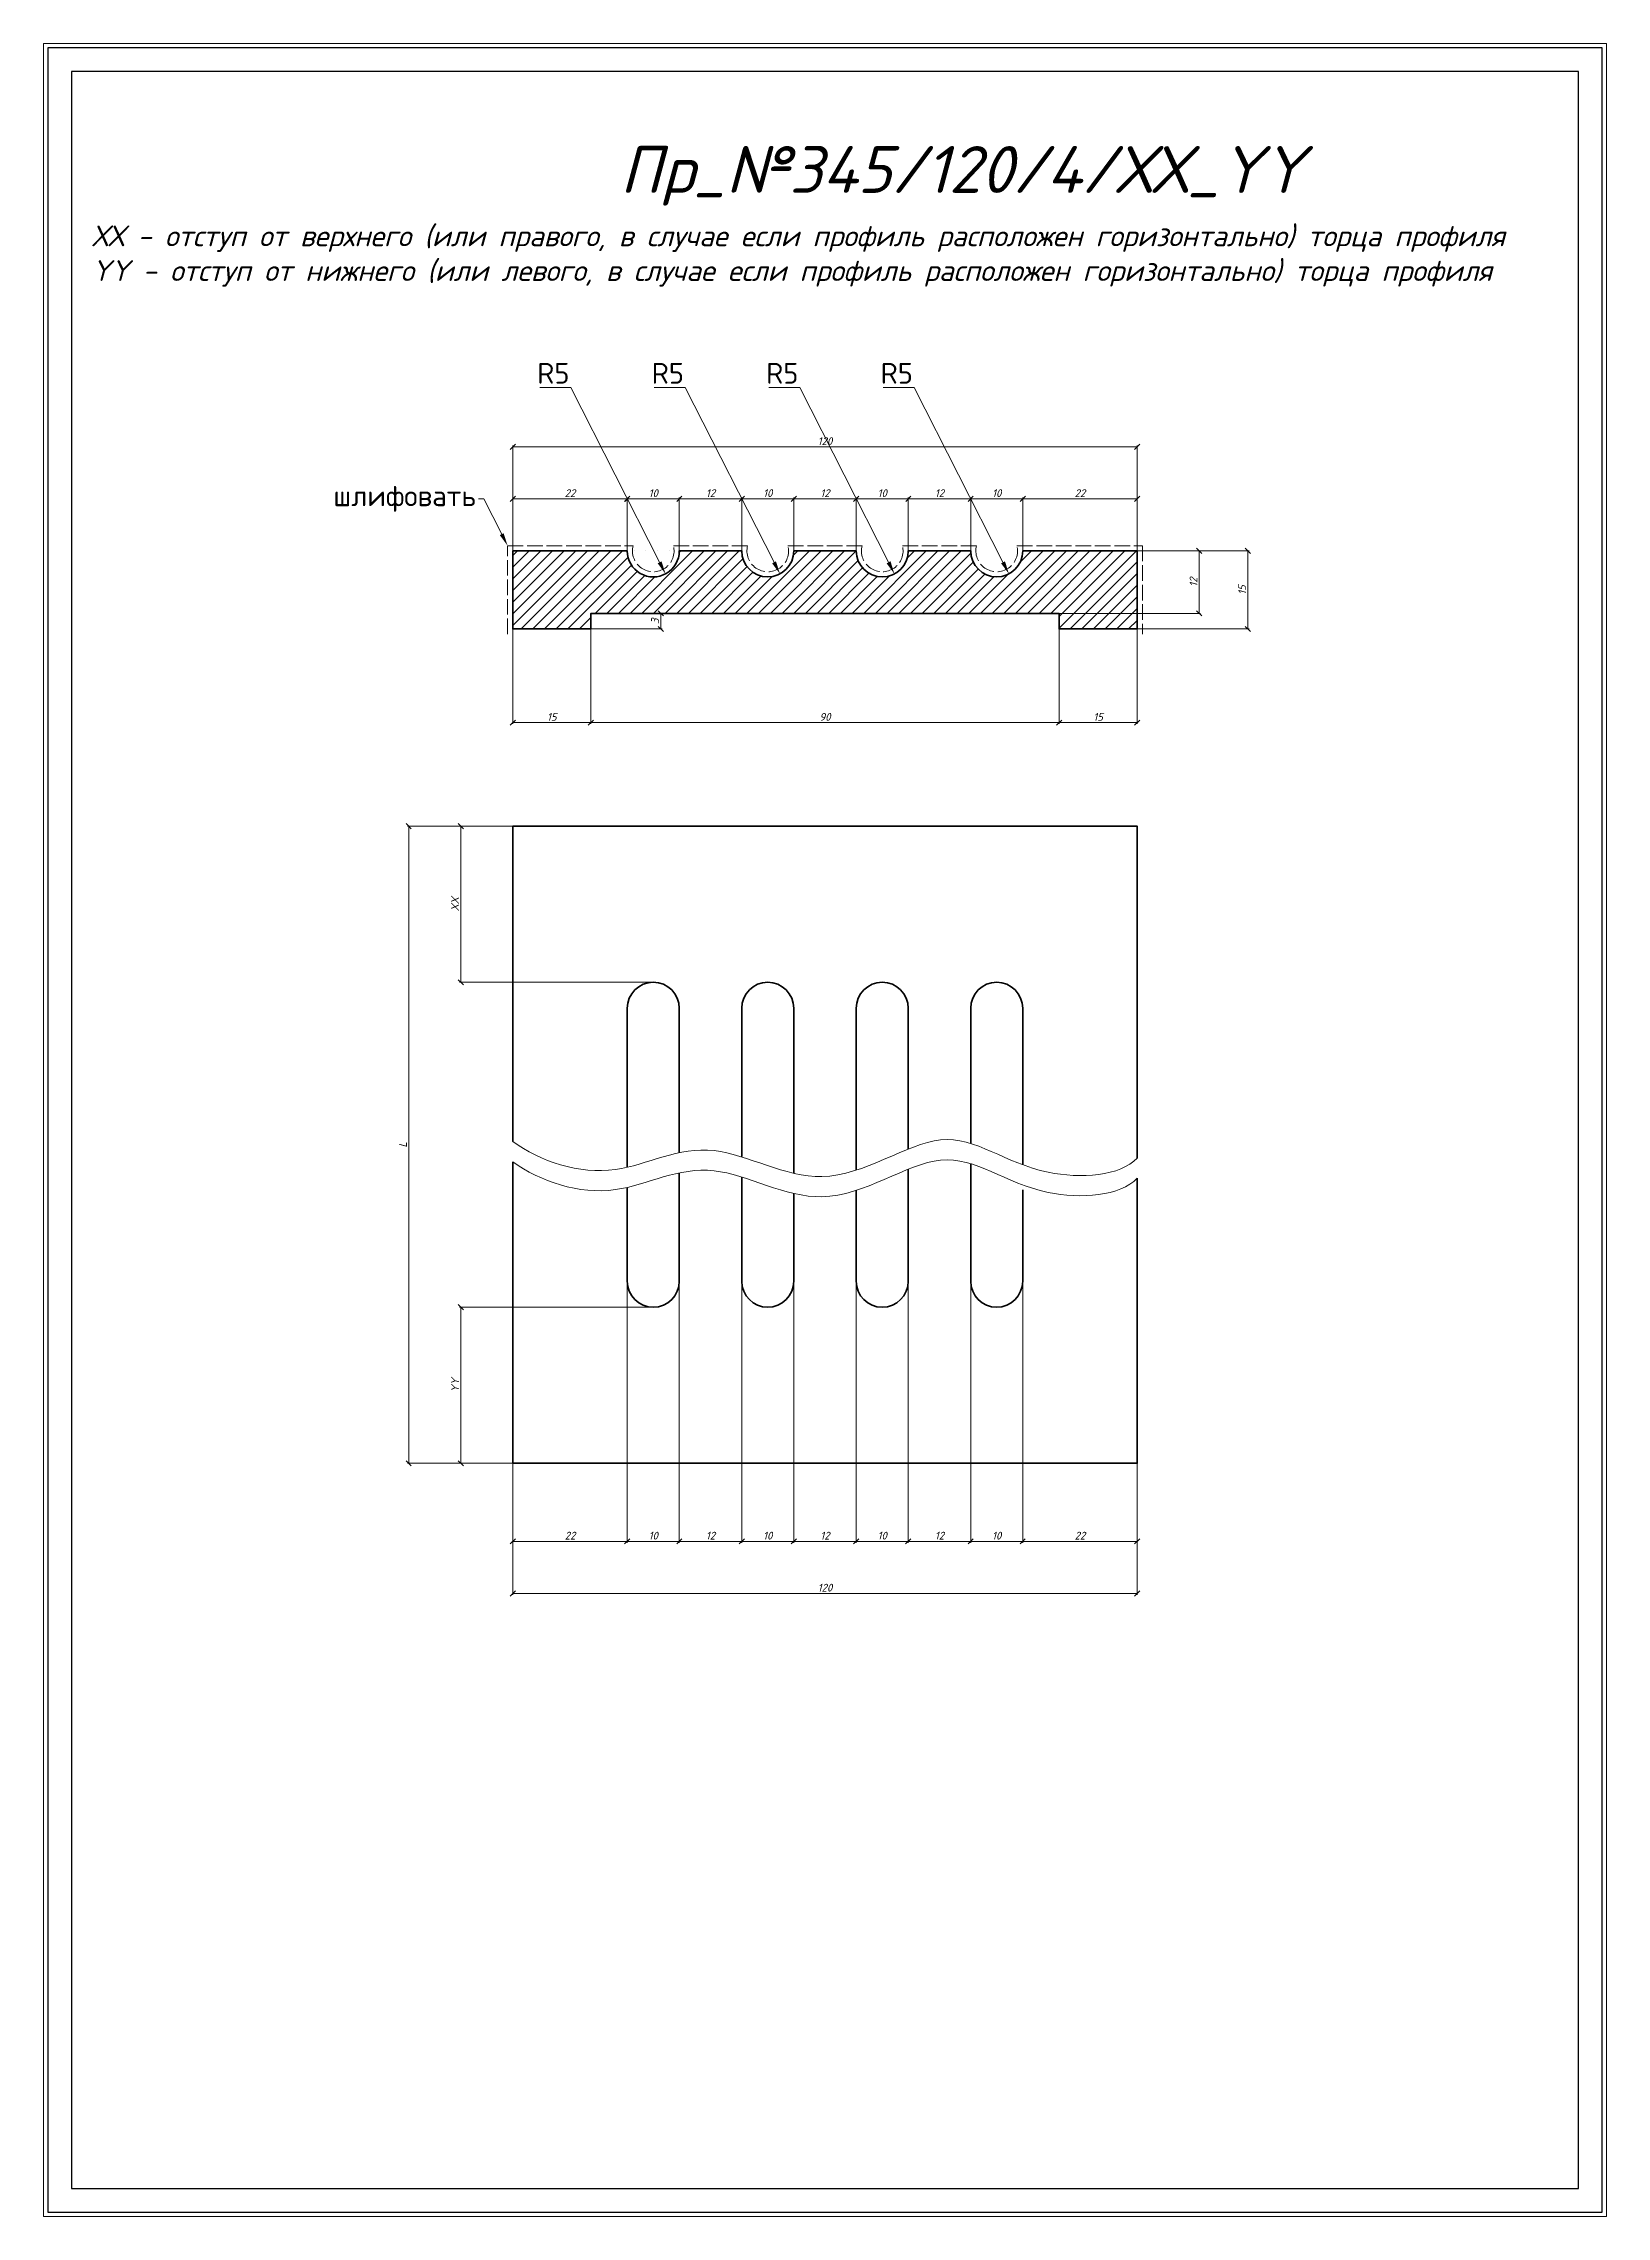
# Model space of a CAD drawing. Header units: millimetres. Extents: x 2533 to 2834, y -2217 to -1799.
import ezdxf
from ezdxf import colors
from ezdxf.entities.mleader import LeaderData, LeaderLine
from ezdxf.math import Vec2, Vec3

# ---------------------------------------------------------------- set-up
doc = ezdxf.new("R2010")
doc.units = ezdxf.units.MM
doc.linetypes.add('ACAD_ISO02W100', pattern=[15, 12, -3])
doc.layers.get('0').update_dxf_attribs({"lineweight": 13})
for name, color, linetype, lineweight in [('Пр_№345', 1, 'Continuous', 35), ('служебный слой ЛИНИИ ПУНКТИРНЫЕ', 7, 'ACAD_ISO02W100', 13), ('служебный слой НАДПИСИ', 7, 'Continuous', 13), ('служебный слой ПОЗИЦИИ', 7, 'Continuous', 13), ('служебный слой РАЗМЕРЫ', 7, 'Continuous', 9), ('служебный слой ШТАМП', 7, 'Continuous', 30), ('служебный слой ШТРИХОВКА', 7, 'Continuous', 5)]:
    doc.layers.add(name, color=color, linetype=linetype, lineweight=lineweight)
doc.styles.add('ЕСКД', font='isocpeur.ttf', dxfattribs={"oblique": 15})
doc.styles.add('ЕСКД профили размеры', font='isocpeur.ttf')
doc.styles.add('ЕСКД штамп_текст', font='isocpeur.ttf')
doc.dimstyles.new('ЕСКД', dxfattribs={"dimtxt": 3.5, "dimasz": 2.5, "dimexe": 0.25, "dimexo": 0, "dimgap": 0.35, "dimtad": 1, "dimdec": 1, "dimzin": 9, "dimtxsty": 'ЕСКД', "dimblk": 'OBLIQUE', "dimcen": 0, "dimclrd": 256, "dimclre": 256, "dimclrt": 256, "dimadec": 1, "dimazin": 0, "dimtfac": 1, "dimtdec": 1, "dimtmove": 0, "dimatfit": 3, "dimldrblk": 'DOTSMALL', "dimfxl": 1, "dimlwd": -1, "dimlwe": -1, "dimarcsym": 0})
doc.dimstyles.new('ЕСКД профили$4', dxfattribs={"dimtxt": 1.5, "dimasz": 1, "dimexe": 0.3, "dimexo": 0, "dimgap": 0.35, "dimtad": 1, "dimtoh": 1, "dimdec": 1, "dimzin": 9, "dimtxsty": 'ЕСКД профили размеры', "dimblk": 'OBLIQUE', "dimcen": 0, "dimse1": 1, "dimclrd": 256, "dimclre": 256, "dimclrt": 256, "dimadec": 1, "dimazin": 0, "dimtfac": 1, "dimtdec": 1, "dimtofl": 0, "dimtmove": 0, "dimatfit": 3, "dimldrblk": 'DOTSMALL', "dimfxl": 1, "dimlwd": -1, "dimlwe": -1, "dimarcsym": 2})

# ---------------------------------------------------------------- blocks, each defined once
blk = doc.blocks.new('_OBLIQUE')
at = {"color": 0, "linetype": 'ByBlock'}
blk.add_line((-0.5, -0.5), (0.5, 0.5), dxfattribs=at)
blk = doc.blocks.new('*D35')
at = {"layer": 'Defpoints', "color": 0, "transparency": 16777216}
for p in [(2623.67, -1911.85), (2638.67, -1911.85), (2623.67, -1929.85)]:
    blk.add_point(p, dxfattribs=at)
at = {"layer": 'служебный слой РАЗМЕРЫ', "transparency": 16777216}
for p, q in [((2623.67, -1911.85), (2623.67, -1930.1)), ((2638.67, -1911.85), (2638.67, -1930.1)), ((2638.67, -1929.85), (2623.67, -1929.85))]:
    blk.add_line(p, q, dxfattribs=at)
at = {"layer": 'служебный слой РАЗМЕРЫ', "transparency": 16777216, "rotation": 180}
blk.add_blockref('_OBLIQUE', (2623.67, -1929.85), dxfattribs=at)
at = {"layer": 'служебный слой РАЗМЕРЫ', "transparency": 16777216}
blk.add_blockref('_OBLIQUE', (2638.67, -1929.85), dxfattribs=at)
at = {"layer": 'служебный слой РАЗМЕРЫ', "transparency": 16777216, "insert": (2631.17, -1928.75), "char_height": 1.5, "attachment_point": 5, "style": 'ЕСКД'}
blk.add_mtext('15', dxfattribs=at)
blk = doc.blocks.new('_DotSmall')
at = {"color": 0, "linetype": 'ByBlock', "lineweight": -3, "const_width": 0.5}
blk.add_lwpolyline([(-0.0625, 0, 1), (0.0625, 0, 1)], format="xyb", close=True, dxfattribs=at)
blk = doc.blocks.new('*D31')
at = {"layer": 'Defpoints', "color": 0, "transparency": 16777216}
for p in [(2714.49, -1892.35), (2716.75, -1896.81)]:
    blk.add_point(p, dxfattribs=at)
at = {"layer": 'служебный слой РАЗМЕРЫ', "transparency": 16777216}
for p, q in [((2694.86, -1865.46), (2700.81, -1865.46)), ((2700.81, -1865.46), (2717.88, -1899.04))]:
    blk.add_line(p, q, dxfattribs=at)
blk.add_solid([(2718.26, -1898.85), (2717.51, -1899.23), (2719.02, -1901.27)], dxfattribs=at)
at = {"layer": 'служебный слой РАЗМЕРЫ', "transparency": 16777216, "insert": (2697.46, -1862.71), "char_height": 4, "attachment_point": 5, "style": 'ЕСКД профили размеры'}
blk.add_mtext('R5', dxfattribs=at)
blk = doc.blocks.new('*D30')
at = {"layer": 'Defpoints', "color": 0, "transparency": 16777216}
for p in [(2692.49, -1892.35), (2694.75, -1896.81)]:
    blk.add_point(p, dxfattribs=at)
at = {"layer": 'служебный слой РАЗМЕРЫ', "transparency": 16777216}
for p, q in [((2672.86, -1865.46), (2678.81, -1865.46)), ((2678.81, -1865.46), (2695.89, -1899.04))]:
    blk.add_line(p, q, dxfattribs=at)
blk.add_solid([(2696.26, -1898.85), (2695.51, -1899.23), (2697.02, -1901.27)], dxfattribs=at)
at = {"layer": 'служебный слой РАЗМЕРЫ', "transparency": 16777216, "insert": (2675.46, -1862.71), "char_height": 4, "attachment_point": 5, "style": 'ЕСКД профили размеры'}
blk.add_mtext('R5', dxfattribs=at)
blk = doc.blocks.new('*D29')
at = {"layer": 'Defpoints', "color": 0, "transparency": 16777216}
for p in [(2670.48, -1892.35), (2672.75, -1896.81)]:
    blk.add_point(p, dxfattribs=at)
at = {"layer": 'служебный слой РАЗМЕРЫ', "transparency": 16777216}
for p, q in [((2650.86, -1865.46), (2656.81, -1865.46)), ((2656.81, -1865.46), (2673.88, -1899.04))]:
    blk.add_line(p, q, dxfattribs=at)
blk.add_solid([(2674.25, -1898.85), (2673.51, -1899.23), (2675.02, -1901.27)], dxfattribs=at)
at = {"layer": 'служебный слой РАЗМЕРЫ', "transparency": 16777216, "insert": (2653.46, -1862.71), "char_height": 4, "attachment_point": 5, "style": 'ЕСКД профили размеры'}
blk.add_mtext('R5', dxfattribs=at)
blk = doc.blocks.new('*D28')
at = {"layer": 'Defpoints', "color": 0, "transparency": 16777216}
for p in [(2648.49, -1892.35), (2650.75, -1896.81)]:
    blk.add_point(p, dxfattribs=at)
at = {"layer": 'служебный слой РАЗМЕРЫ', "transparency": 16777216}
for p, q in [((2628.86, -1865.46), (2634.81, -1865.46)), ((2634.81, -1865.46), (2651.89, -1899.04))]:
    blk.add_line(p, q, dxfattribs=at)
blk.add_solid([(2652.26, -1898.85), (2651.51, -1899.23), (2653.02, -1901.27)], dxfattribs=at)
at = {"layer": 'служебный слой РАЗМЕРЫ', "transparency": 16777216, "insert": (2631.46, -1862.71), "char_height": 4, "attachment_point": 5, "style": 'ЕСКД профили размеры'}
blk.add_mtext('R5', dxfattribs=at)
blk = doc.blocks.new('*D27')
at = {"layer": 'Defpoints', "color": 0, "transparency": 16777216}
for p in [(2650.67, -2042.2), (2613.67, -2072.2), (2623.67, -2072.2)]:
    blk.add_point(p, dxfattribs=at)
at = {"layer": 'служебный слой РАЗМЕРЫ', "transparency": 16777216}
for p, q in [((2650.67, -2042.2), (2613.42, -2042.2)), ((2613.67, -2042.2), (2613.67, -2072.2)), ((2623.67, -2072.2), (2613.42, -2072.2))]:
    blk.add_line(p, q, dxfattribs=at)
for p, rotation in [((2613.67, -2042.2), 90), ((2613.67, -2072.2), 270)]:
    blk.add_blockref('_OBLIQUE', p, dxfattribs=dict(at, rotation=rotation))
at = {"layer": 'служебный слой РАЗМЕРЫ', "transparency": 16777216, "insert": (2612.57, -2057.2), "char_height": 1.5, "attachment_point": 5, "rotation": 90, "style": 'ЕСКД'}
blk.add_mtext('YY', dxfattribs=at)
blk = doc.blocks.new('*D23')
at = {"layer": 'Defpoints', "color": 0, "transparency": 16777216}
for p in [(2645.67, -2037.2), (2623.67, -2072.2), (2623.67, -2087.2)]:
    blk.add_point(p, dxfattribs=at)
at = {"layer": 'служебный слой РАЗМЕРЫ', "transparency": 16777216}
for p, q in [((2645.67, -2037.2), (2645.67, -2087.45)), ((2623.67, -2072.2), (2623.67, -2087.45)), ((2645.67, -2087.2), (2623.67, -2087.2))]:
    blk.add_line(p, q, dxfattribs=at)
at = {"layer": 'служебный слой РАЗМЕРЫ', "transparency": 16777216, "rotation": 180}
blk.add_blockref('_OBLIQUE', (2623.67, -2087.2), dxfattribs=at)
at = {"layer": 'служебный слой РАЗМЕРЫ', "transparency": 16777216}
blk.add_blockref('_OBLIQUE', (2645.67, -2087.2), dxfattribs=at)
at = {"layer": 'служебный слой РАЗМЕРЫ', "transparency": 16777216, "insert": (2634.67, -2086.1), "char_height": 1.5, "attachment_point": 5, "style": 'ЕСКД'}
blk.add_mtext('22', dxfattribs=at)
blk = doc.blocks.new('*D18')
at = {"layer": 'Defpoints', "color": 0, "transparency": 16777216}
for p in [(2623.67, -1949.75), (2603.67, -2072.2), (2623.67, -2072.2)]:
    blk.add_point(p, dxfattribs=at)
at = {"layer": 'служебный слой РАЗМЕРЫ', "transparency": 16777216}
for p, q in [((2623.67, -1949.75), (2603.42, -1949.75)), ((2603.67, -1949.75), (2603.67, -2072.2)), ((2623.67, -2072.2), (2603.42, -2072.2))]:
    blk.add_line(p, q, dxfattribs=at)
for p, rotation in [((2603.67, -1949.75), 90), ((2603.67, -2072.2), 270)]:
    blk.add_blockref('_OBLIQUE', p, dxfattribs=dict(at, rotation=rotation))
at = {"layer": 'служебный слой РАЗМЕРЫ', "transparency": 16777216, "insert": (2602.57, -2010.98), "char_height": 1.5, "attachment_point": 5, "rotation": 90, "style": 'ЕСКД'}
blk.add_mtext('L', dxfattribs=at)
blk = doc.blocks.new('*D14')
at = {"layer": 'Defpoints', "color": 0, "transparency": 16777216}
for p in [(2711.68, -1886.85), (2711.68, -1896.85), (2721.68, -1896.85)]:
    blk.add_point(p, dxfattribs=at)
at = {"layer": 'служебный слой РАЗМЕРЫ', "transparency": 16777216}
for p, q in [((2711.68, -1896.85), (2711.68, -1886.6)), ((2721.68, -1886.85), (2711.68, -1886.85)), ((2721.68, -1896.85), (2721.68, -1886.6))]:
    blk.add_line(p, q, dxfattribs=at)
at = {"layer": 'служебный слой РАЗМЕРЫ', "transparency": 16777216, "rotation": 180}
blk.add_blockref('_OBLIQUE', (2711.68, -1886.85), dxfattribs=at)
at = {"layer": 'служебный слой РАЗМЕРЫ', "transparency": 16777216}
blk.add_blockref('_OBLIQUE', (2721.68, -1886.85), dxfattribs=at)
at = {"layer": 'служебный слой РАЗМЕРЫ', "transparency": 16777216, "insert": (2716.68, -1885.75), "char_height": 1.5, "attachment_point": 5, "style": 'ЕСКД'}
blk.add_mtext('10', dxfattribs=at)
blk = doc.blocks.new('*D13')
at = {"layer": 'Defpoints', "color": 0, "transparency": 16777216}
for p in [(2638.67, -1908.85), (2638.67, -1911.85), (2652.11, -1911.85)]:
    blk.add_point(p, dxfattribs=at)
at = {"layer": 'служебный слой РАЗМЕРЫ', "transparency": 16777216}
for p, q in [((2638.67, -1908.85), (2652.36, -1908.85)), ((2638.67, -1911.85), (2652.36, -1911.85)), ((2652.11, -1908.85), (2652.11, -1911.85))]:
    blk.add_line(p, q, dxfattribs=at)
for p, rotation in [((2652.11, -1908.85), 90), ((2652.11, -1911.85), 270)]:
    blk.add_blockref('_OBLIQUE', p, dxfattribs=dict(at, rotation=rotation))
at = {"layer": 'служебный слой РАЗМЕРЫ', "transparency": 16777216, "insert": (2651.01, -1910.35), "char_height": 1.5, "attachment_point": 5, "rotation": 90, "style": 'ЕСКД'}
blk.add_mtext('3', dxfattribs=at)
blk = doc.blocks.new('*D12')
at = {"layer": 'Defpoints', "color": 0, "transparency": 16777216}
for p in [(2655.67, -1886.85), (2645.67, -1896.85), (2655.67, -1896.85)]:
    blk.add_point(p, dxfattribs=at)
at = {"layer": 'служебный слой РАЗМЕРЫ', "transparency": 16777216}
for p, q in [((2645.67, -1896.85), (2645.67, -1886.6)), ((2645.67, -1886.85), (2655.67, -1886.85)), ((2655.67, -1896.85), (2655.67, -1886.6))]:
    blk.add_line(p, q, dxfattribs=at)
at = {"layer": 'служебный слой РАЗМЕРЫ', "transparency": 16777216, "rotation": 180}
blk.add_blockref('_OBLIQUE', (2645.67, -1886.85), dxfattribs=at)
at = {"layer": 'служебный слой РАЗМЕРЫ', "transparency": 16777216}
blk.add_blockref('_OBLIQUE', (2655.67, -1886.85), dxfattribs=at)
at = {"layer": 'служебный слой РАЗМЕРЫ', "transparency": 16777216, "insert": (2650.67, -1885.75), "char_height": 1.5, "attachment_point": 5, "style": 'ЕСКД'}
blk.add_mtext('10', dxfattribs=at)
blk = doc.blocks.new('*D11')
at = {"layer": 'Defpoints', "color": 0, "transparency": 16777216}
for p in [(2699.68, -1886.85), (2699.68, -1896.85), (2711.67, -1896.85)]:
    blk.add_point(p, dxfattribs=at)
at = {"layer": 'служебный слой РАЗМЕРЫ', "transparency": 16777216}
for p, q in [((2699.68, -1896.85), (2699.68, -1886.6)), ((2711.67, -1886.85), (2699.68, -1886.85)), ((2711.67, -1896.85), (2711.67, -1886.6))]:
    blk.add_line(p, q, dxfattribs=at)
at = {"layer": 'служебный слой РАЗМЕРЫ', "transparency": 16777216, "rotation": 180}
blk.add_blockref('_OBLIQUE', (2699.68, -1886.85), dxfattribs=at)
at = {"layer": 'служебный слой РАЗМЕРЫ', "transparency": 16777216}
blk.add_blockref('_OBLIQUE', (2711.67, -1886.85), dxfattribs=at)
at = {"layer": 'служебный слой РАЗМЕРЫ', "transparency": 16777216, "insert": (2705.67, -1885.75), "char_height": 1.5, "attachment_point": 5, "style": 'ЕСКД'}
blk.add_mtext('12', dxfattribs=at)
blk = doc.blocks.new('*D10')
at = {"layer": 'Defpoints', "color": 0, "transparency": 16777216}
for p in [(2677.67, -1886.85), (2677.67, -1896.85), (2689.67, -1896.85)]:
    blk.add_point(p, dxfattribs=at)
at = {"layer": 'служебный слой РАЗМЕРЫ', "transparency": 16777216}
for p, q in [((2677.67, -1896.85), (2677.67, -1886.6)), ((2689.67, -1886.85), (2677.67, -1886.85)), ((2689.67, -1896.85), (2689.67, -1886.6))]:
    blk.add_line(p, q, dxfattribs=at)
at = {"layer": 'служебный слой РАЗМЕРЫ', "transparency": 16777216, "rotation": 180}
blk.add_blockref('_OBLIQUE', (2677.67, -1886.85), dxfattribs=at)
at = {"layer": 'служебный слой РАЗМЕРЫ', "transparency": 16777216}
blk.add_blockref('_OBLIQUE', (2689.67, -1886.85), dxfattribs=at)
at = {"layer": 'служебный слой РАЗМЕРЫ', "transparency": 16777216, "insert": (2683.67, -1885.75), "char_height": 1.5, "attachment_point": 5, "style": 'ЕСКД'}
blk.add_mtext('12', dxfattribs=at)
blk = doc.blocks.new('*D6')
at = {"layer": 'Defpoints', "color": 0, "transparency": 16777216}
for p in [(2623.67, -1886.85), (2623.67, -1896.85), (2645.68, -1896.85)]:
    blk.add_point(p, dxfattribs=at)
at = {"layer": 'служебный слой РАЗМЕРЫ', "transparency": 16777216}
for p, q in [((2623.67, -1896.85), (2623.67, -1886.6)), ((2645.68, -1886.85), (2623.67, -1886.85)), ((2645.68, -1896.85), (2645.68, -1886.6))]:
    blk.add_line(p, q, dxfattribs=at)
at = {"layer": 'служебный слой РАЗМЕРЫ', "transparency": 16777216, "rotation": 180}
blk.add_blockref('_OBLIQUE', (2623.67, -1886.85), dxfattribs=at)
at = {"layer": 'служебный слой РАЗМЕРЫ', "transparency": 16777216}
blk.add_blockref('_OBLIQUE', (2645.68, -1886.85), dxfattribs=at)
at = {"layer": 'служебный слой РАЗМЕРЫ', "transparency": 16777216, "insert": (2634.67, -1885.75), "char_height": 1.5, "attachment_point": 5, "style": 'ЕСКД'}
blk.add_mtext('22', dxfattribs=at)
blk = doc.blocks.new('*D5')
at = {"layer": 'Defpoints', "color": 0, "transparency": 16777216}
for p in [(2623.67, -1876.85), (2623.67, -1896.85), (2743.67, -1896.85)]:
    blk.add_point(p, dxfattribs=at)
at = {"layer": 'служебный слой РАЗМЕРЫ', "transparency": 16777216}
for p, q in [((2623.67, -1896.85), (2623.67, -1876.6)), ((2743.67, -1876.85), (2623.67, -1876.85)), ((2743.67, -1896.85), (2743.67, -1876.6))]:
    blk.add_line(p, q, dxfattribs=at)
at = {"layer": 'служебный слой РАЗМЕРЫ', "transparency": 16777216, "rotation": 180}
blk.add_blockref('_OBLIQUE', (2623.67, -1876.85), dxfattribs=at)
at = {"layer": 'служебный слой РАЗМЕРЫ', "transparency": 16777216}
blk.add_blockref('_OBLIQUE', (2743.67, -1876.85), dxfattribs=at)
at = {"layer": 'служебный слой РАЗМЕРЫ', "transparency": 16777216, "insert": (2683.67, -1875.75), "char_height": 1.5, "attachment_point": 5, "style": 'ЕСКД'}
blk.add_mtext('120', dxfattribs=at)

msp = doc.modelspace()

# ---------------------------------------------------------------- hatches: boundary and pattern name
at = {"layer": 'служебный слой ШТРИХОВКА'}
h = msp.add_hatch(dxfattribs=at)
h.set_pattern_fill('ANSI31', color=256, scale=0.5, style=0)
h.set_pattern_definition([(45, (-2145.0585, 2585.4484), (-1.122532, 1.122532), [])])
edge = h.paths.add_edge_path()
edge.add_line((2743.67, -1896.85), (2721.68, -1896.85))
edge.add_arc((2716.68, -1896.85), 5, -180, 0, ccw=False)
edge.add_line((2711.68, -1896.85), (2699.68, -1896.85))
edge.add_arc((2694.68, -1896.85), 5, -180, 0, ccw=False)
edge.add_line((2689.68, -1896.85), (2677.67, -1896.85))
edge.add_arc((2672.67, -1896.85), 5, -180, 0, ccw=False)
edge.add_line((2667.67, -1896.85), (2655.67, -1896.85))
edge.add_arc((2650.67, -1896.85), 5, -180.0443, 0.0443, ccw=False)
edge.add_line((2645.68, -1896.85), (2623.67, -1896.85))
edge.add_line((2623.67, -1896.85), (2623.67, -1911.85))
edge.add_line((2623.67, -1911.85), (2638.67, -1911.85))
edge.add_line((2638.67, -1911.85), (2638.67, -1908.85))
edge.add_line((2638.67, -1908.85), (2728.67, -1908.85))
edge.add_line((2728.67, -1908.85), (2728.67, -1911.85))
edge.add_line((2728.67, -1911.85), (2736.67, -1911.85))
edge.add_line((2736.67, -1911.85), (2743.67, -1911.85))
edge.add_line((2743.67, -1911.85), (2743.67, -1896.85))

# ---------------------------------------------------------------- linework, layer by layer
at = {"layer": 'Пр_№345'}
msp.add_lwpolyline([(2743.67, -1896.85), (2721.68, -1896.85, -1), (2711.68, -1896.85), (2699.68, -1896.85, -1), (2689.68, -1896.85), (2677.67, -1896.85, -1), (2667.67, -1896.85), (2655.67, -1896.85, -1.000774), (2645.68, -1896.85), (2623.67, -1896.85), (2623.67, -1911.85), (2638.67, -1911.85), (2638.67, -1908.85), (2728.67, -1908.85), (2728.67, -1911.85), (2731.67, -1911.85), (2731.67, -1911.85), (2743.67, -1911.85)], format="xyb", close=True, dxfattribs=at)
for points in [[(2623.67, -2010.38), (2623.67, -1949.75), (2743.67, -1949.75), (2743.67, -2013.54)], [(2623.67, -2014.26), (2623.67, -2072.2), (2743.67, -2072.2), (2743.67, -2017.41)], [(2711.67, -2014.61), (2711.67, -2014.61)]]:
    msp.add_lwpolyline(points, dxfattribs=at)
for points in [[(2655.67, -2012.51), (2655.67, -1984.75, 1), (2645.67, -1984.75), (2645.67, -2015.3)], [(2677.67, -2016.46), (2677.67, -1984.75, 1), (2667.67, -1984.75), (2667.67, -2013.22)], [(2699.67, -2011.8), (2699.67, -1984.75, 1), (2689.67, -1984.75), (2689.67, -2015.86)], [(2721.67, -2014.82), (2721.67, -1984.75, 1), (2711.67, -1984.75), (2711.67, -2010.74)], [(2655.67, -2016.39), (2655.67, -2037.2, -1), (2645.67, -2037.2), (2645.67, -2019.17)], [(2699.67, -2015.68), (2699.67, -2037.2, -1), (2689.67, -2037.2), (2689.67, -2019.74)], [(2721.67, -2019.65), (2721.67, -2037.2, -1), (2711.67, -2037.2), (2711.67, -2014.61)], [(2677.67, -2020.33), (2677.67, -2037.2, -1), (2667.67, -2037.2), (2667.67, -2017.2)]]:
    msp.add_lwpolyline(points, format="xyb", dxfattribs=at)
at = {"layer": 'служебный слой ЛИНИИ ПУНКТИРНЫЕ', "ltscale": 0.25}
msp.add_lwpolyline([(2622.67, -1912.85), (2622.67, -1912.85), (2622.67, -1895.85), (2646.8, -1895.85, 1.29266), (2654.54, -1895.85), (2668.8, -1895.85, 1.290994), (2676.55, -1895.85), (2690.8, -1895.85, 1.290994), (2698.55, -1895.85), (2712.8, -1895.85, 1.290994), (2720.55, -1895.85), (2744.67, -1895.85), (2744.67, -1912.85), (2744.67, -1912.85), (2744.67, -1912.85), (2744.67, -1912.85), (2744.67, -1912.85), (2744.67, -1912.85), (2744.67, -1912.85), (2744.67, -1912.85)], format="xyb", dxfattribs=at)
at = {"layer": 'служебный слой ШТАМП', "color": 6, "lineweight": 5, "ltscale": 100}
msp.add_lwpolyline([(2833.88, -1799.32), (2533.47, -1799.32), (2533.47, -2216.96), (2833.88, -2216.96)], close=True, dxfattribs=at)
at = {"layer": 'служебный слой ШТАМП', "color": 0, "ltscale": 100}
for points in [[(2833.01, -1800.19), (2534.33, -1800.19), (2534.33, -2216.1), (2833.01, -2216.1)], [(2828.48, -1804.72), (2538.86, -1804.72), (2538.86, -2211.56), (2828.48, -2211.56)]]:
    msp.add_lwpolyline(points, close=True, dxfattribs=at)
at = {"layer": 'служебный слой ШТРИХОВКА'}
for points in [[(2623.67, -2010.38), (2628.94, -2014.12), (2642.81, -2018.96), (2660.84, -2008.03), (2684.36, -2022.32), (2707.41, -2004.35), (2722.09, -2018.27), (2740.49, -2017), (2743.67, -2013.54)], [(2623.67, -2014.26), (2628.94, -2018), (2642.81, -2022.84), (2660.84, -2011.9), (2684.36, -2026.2), (2707.41, -2008.23), (2722.09, -2022.14), (2740.49, -2020.87), (2743.67, -2017.41)]]:
    msp.add_open_spline(points, degree=3, knots=[0, 0, 0, 0, 16.914398, 31.673167, 45.232529, 60.868694, 76.888333, 88.564807, 88.564807, 88.564807, 88.564807], dxfattribs=at)

# ---------------------------------------------------------------- texts
at = {"layer": 'служебный слой НАДПИСИ', "style": 'ЕСКД', "oblique": 15}
msp.add_text('Пр_№345/120/4/ХХ_YY', height=9, dxfattribs=at).set_placement((2644.27, -1828.04))
at = {"layer": 'служебный слой НАДПИСИ', "insert": (2542.78, -1834.3), "char_height": 4, "attachment_point": 1, "style": 'ЕСКД'}
msp.add_mtext_dynamic_manual_height_columns('ХХ - отступ от верхнего (или правого, в случае если профиль расположен горизонтально) торца профиля\\PYY - отступ от нижнего (или левого, в случае если профиль расположен горизонтально) торца профиля', width=307.678, gutter_width=15, heights=[0], dxfattribs=at)

# ---------------------------------------------------------------- dimensions: what is measured, and where the dimension line sits
at = {"layer": 'служебный слой РАЗМЕРЫ'}
for center, mpoint, picture, middle in [((2650.75, -1896.81), (2648.49, -1892.35), '*D28', (2631.46, -1865.46)), ((2672.75, -1896.81), (2670.48, -1892.35), '*D29', (2653.46, -1865.46)), ((2694.75, -1896.81), (2692.49, -1892.35), '*D30', (2675.46, -1865.46)), ((2716.75, -1896.81), (2714.49, -1892.35), '*D31', (2697.46, -1865.46))]:
    dim = msp.add_radius_dim(center=center, mpoint=mpoint, dimstyle='ЕСКД профили$4', override={"dimtxt": 4, "dimasz": 2.5, "dimgap": 0.75, "dimsah": 1}, dxfattribs=at)
    dim.commit()
    dim.dimension.update_dxf_attribs({"geometry": picture, "text_midpoint": middle, "dimtype": 132})
for base, p1, p2, angle, picture, middle in [((2623.67, -1876.85), (2743.67, -1896.85), (2623.67, -1896.85), 180, '*D5', (2683.67, -1875.75)), ((2655.67, -1886.85), (2645.67, -1896.85), (2655.67, -1896.85), 180, '*D12', (2650.67, -1885.75)), ((2677.67, -1886.85), (2689.67, -1896.85), (2677.67, -1896.85), 180, '*D10', (2683.67, -1885.75)), ((2699.68, -1886.85), (2711.67, -1896.85), (2699.68, -1896.85), 180, '*D11', (2705.67, -1885.75)), ((2652.11, -1911.85), (2638.67, -1908.85), (2638.67, -1911.85), 90, '*D13', (2651.01, -1910.35)), ((2623.67, -1929.85), (2638.67, -1911.85), (2623.67, -1911.85), 180, '*D35', (2631.17, -1928.75))]:
    dim = msp.add_linear_dim(base=base, p1=p1, p2=p2, angle=angle, dimstyle='ЕСКД', override={"dimtxt": 1.5, "dimasz": 1}, dxfattribs=at)
    dim.commit()
    dim.dimension.update_dxf_attribs({"geometry": picture, "text_midpoint": middle})
for base, p1, p2, picture, middle in [((2623.67, -1886.85), (2645.68, -1896.85), (2623.67, -1896.85), '*D6', (2634.67, -1885.75)), ((2711.68, -1886.85), (2721.68, -1896.85), (2711.68, -1896.85), '*D14', (2716.68, -1885.75)), ((2623.67, -2087.2), (2645.67, -2037.2), (2623.67, -2072.2), '*D23', (2634.67, -2086.1))]:
    dim = msp.add_linear_dim(base=base, p1=p1, p2=p2, dimstyle='ЕСКД', override={"dimtxt": 1.5, "dimasz": 1}, dxfattribs=at)
    dim.commit()
    dim.dimension.update_dxf_attribs({"geometry": picture, "text_midpoint": middle})
for base, p1, p2 in [((2667.67, -1886.85), (2655.67, -1896.85), (2667.67, -1896.85)), ((2677.67, -1886.85), (2667.67, -1896.85), (2677.67, -1896.85)), ((2699.68, -1886.85), (2689.67, -1896.85), (2699.68, -1896.85)), ((2743.67, -1886.85), (2721.68, -1896.85), (2743.67, -1896.85)), ((2728.67, -1929.85), (2638.67, -1911.85), (2728.67, -1911.85)), ((2743.67, -1929.85), (2728.67, -1911.85), (2743.67, -1911.85)), ((2655.67, -2087.2), (2645.67, -2037.2), (2655.67, -2037.2)), ((2667.67, -2087.2), (2655.67, -2037.2), (2667.67, -2037.2)), ((2677.67, -2087.2), (2667.67, -2037.2), (2677.67, -2037.2)), ((2689.67, -2087.2), (2677.67, -2037.2), (2689.67, -2037.2)), ((2699.67, -2087.2), (2689.67, -2037.2), (2699.67, -2037.2)), ((2711.67, -2087.2), (2699.67, -2037.2), (2711.67, -2037.2)), ((2721.67, -2087.2), (2711.67, -2037.2), (2721.67, -2037.2)), ((2743.67, -2087.2), (2721.67, -2037.2), (2743.67, -2072.2)), ((2743.67, -2097.2), (2623.67, -2072.2), (2743.67, -2072.2))]:
    msp.add_linear_dim(base=base, p1=p1, p2=p2, dimstyle='ЕСКД', override={"dimtxt": 1.5, "dimasz": 1}, dxfattribs=at).render()
for base, p1 in [((2755.6, -1896.85), (2728.67, -1908.85)), ((2764.95, -1896.85), (2743.67, -1911.85))]:
    msp.add_linear_dim(base=base, p1=p1, p2=(2743.67, -1896.85), angle=90, dimstyle='ЕСКД', override={"dimtxt": 1.5, "dimasz": 1}, dxfattribs=at).render()
for base, p1, angle, text, picture, middle in [((2603.67, -2072.2), (2623.67, -1949.75), 90, 'L', '*D18', (2602.57, -2010.98)), ((2613.67, -2072.2), (2650.67, -2042.2), 270, 'YY', '*D27', (2612.57, -2057.2))]:
    dim = msp.add_linear_dim(base=base, p1=p1, p2=(2623.67, -2072.2), angle=angle, text=text, dimstyle='ЕСКД', override={"dimtxt": 1.5, "dimasz": 1}, dxfattribs=at)
    dim.commit()
    dim.dimension.update_dxf_attribs({"geometry": picture, "text_midpoint": middle})
msp.add_linear_dim(base=(2613.67, -1949.75), p1=(2650.67, -1979.75), p2=(2623.67, -1949.75), angle=90, text='XX', dimstyle='ЕСКД', override={"dimtxt": 1.5, "dimasz": 1}, dxfattribs=at).render()

# ---------------------------------------------------------------- leaders
at = {"layer": 'служебный слой ПОЗИЦИИ'}
ml = msp.add_multileader_mtext('Standard', dxfattribs=at)
ml.set_content('\\A1;шлифовать', color=256, style='ЕСКД штамп_текст')
ml.set_leader_properties(color=256, linetype='ByLayer', lineweight=-1)
ml.build(insert=Vec2(0, 0))
ml.multileader.update_dxf_attribs({"dogleg_length": 1, "arrow_head_size": 2.5})
ctx = ml.context
ctx.base_point, ctx.arrow_head_size, ctx.landing_gap_size, ctx.plane_origin = Vec3(2588.9, -1886.85), 2.5, 0.5, Vec3(2646.1, -1874.16)
ctx.text_align_type = 2
notes = []
notes.append((ctx, [(0, (1, 1, 0), (2618.1, -1886.85), (-1, 0), 1, [(0, [(2622.67, -1895.85)], 0, [])])]))
ctx.mtext.insert, ctx.mtext.alignment, ctx.mtext.flow_direction = Vec3(2616.6, -1884.25), 3, 5
for ctx, leaders in notes:
    for number, flags, end, landing, length, lines in leaders:
        leader = LeaderData()
        leader.index, (leader.has_last_leader_line, leader.has_dogleg_vector, leader.attachment_direction) = number, flags
        leader.last_leader_point, leader.dogleg_vector, leader.dogleg_length = Vec3(end), Vec3(landing), length
        for number, points, colour, breaks in lines:
            line = LeaderLine()
            line.index, line.vertices, line.color, line.breaks = number, Vec3.list(points), colors.encode_raw_color(colour), breaks
            leader.lines.append(line)
        ctx.leaders.append(leader)

doc.saveas('drawing.dxf')
